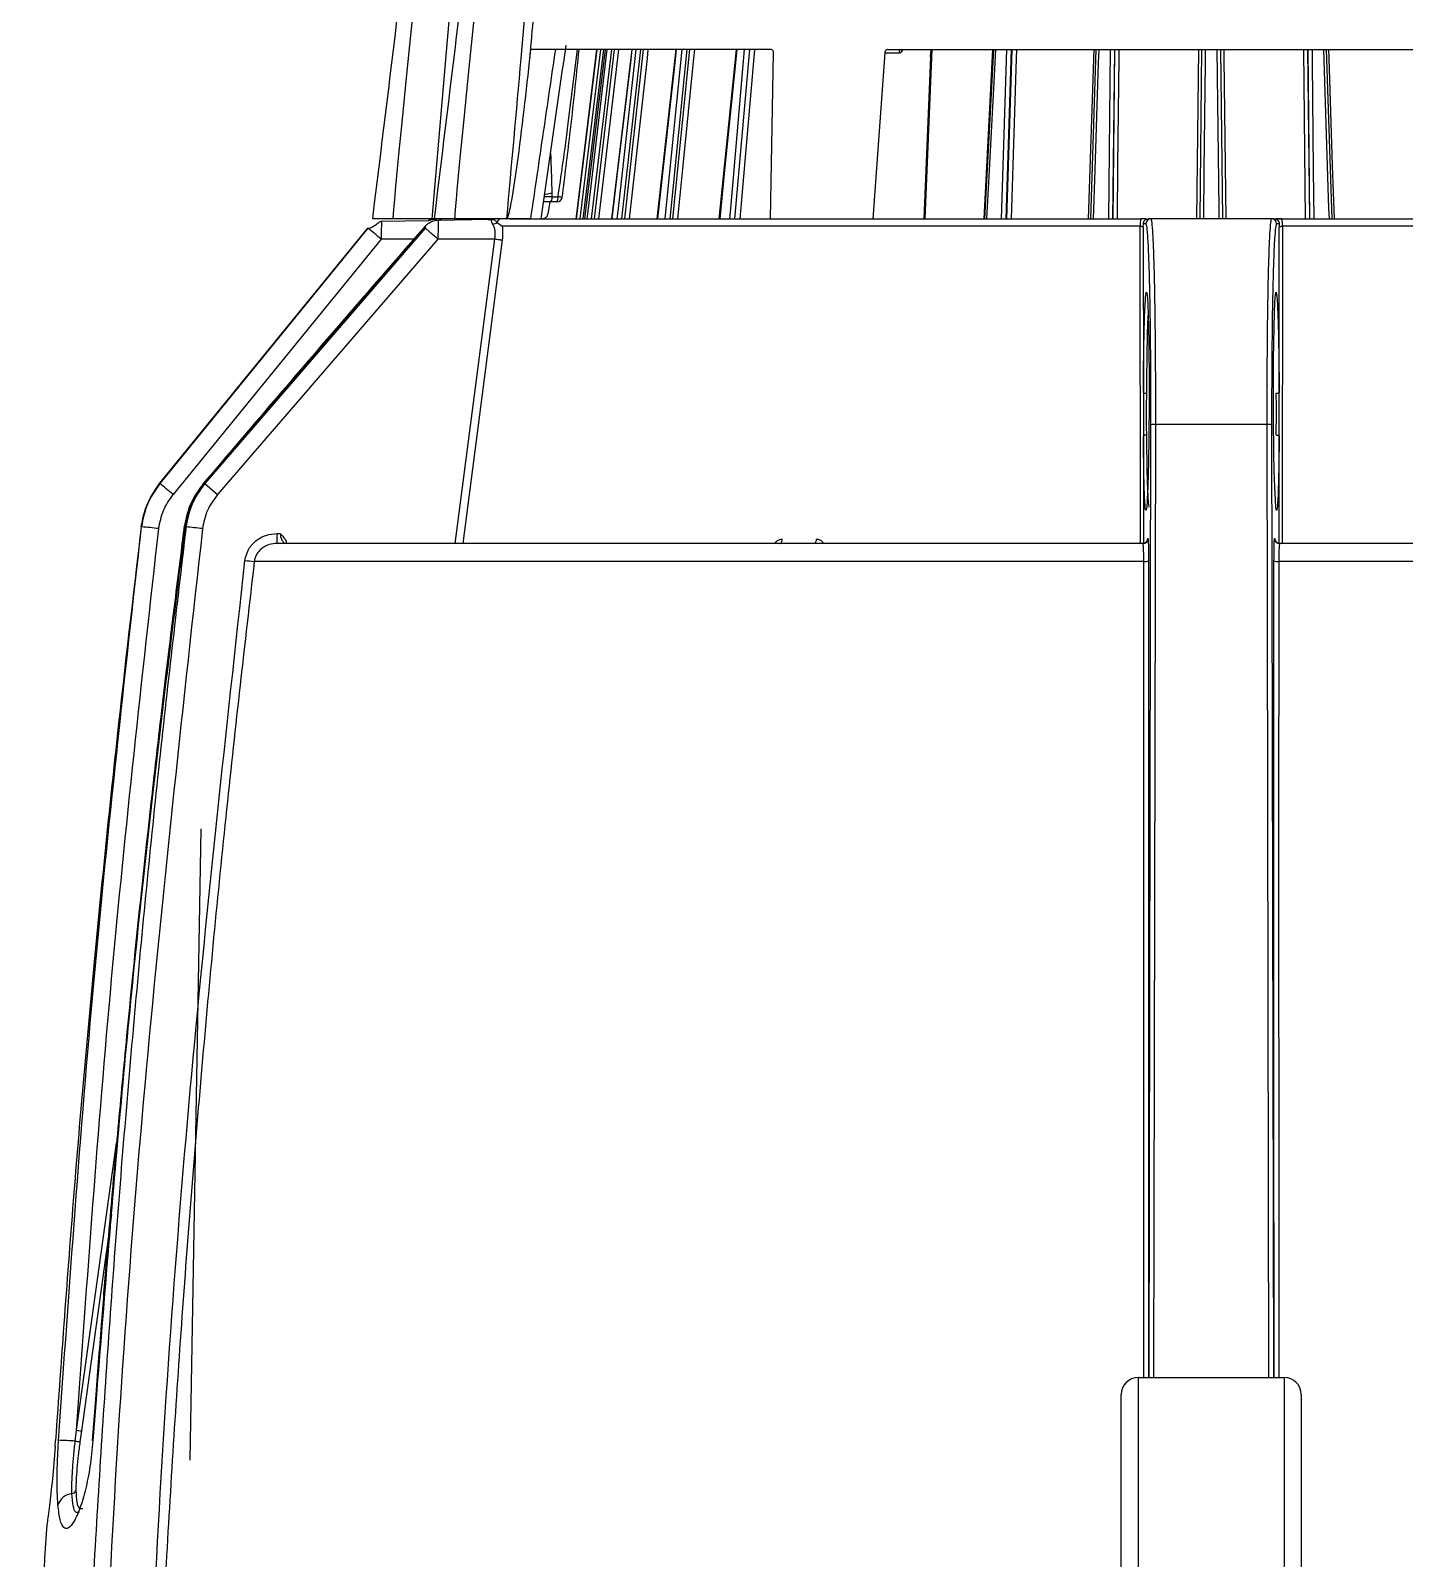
# Model space of a CAD drawing. Extents: x 16.5 to 113.1, y 4.4 to 84.5.
# Drawn here: x 50.469 to 54.531, y 73.722 to 78.238 of the extents above; entities that cross this region are included whole.
import ezdxf

# ---------------------------------------------------------------- set-up
doc = ezdxf.new("R2010")
doc.units = 0
doc.header["$MEASUREMENT"] = 0
doc.layers.add('OBJECT', color=7, linetype='CONTINUOUS')

msp = doc.modelspace()

# ---------------------------------------------------------------- linework, layer by layer
at = {"layer": 'OBJECT'}
for p, q in [((51.7909, 79.2569), (51.6559, 77.6821)), ((51.9446, 78.1466), (51.9484, 78.1821)), ((52.6582, 78.1821), (51.9484, 78.1821)), ((52.057, 77.9491), (52.0858, 78.1821)), ((52.1437, 78.1821), (52.0823, 77.6821)), ((52.154, 78.1821), (52.0927, 77.6821)), ((52.1027, 77.6821), (52.164, 78.1821)), ((52.1682, 78.1821), (52.1068, 77.6821)), ((52.1863, 78.1821), (52.1268, 77.6821)), ((52.1367, 77.6821), (52.196, 78.1821)), ((52.2467, 78.1821), (52.1871, 77.6821)), ((52.2724, 78.1821), (52.2166, 77.6821)), ((52.226, 77.6821), (52.2816, 78.1821)), ((52.377, 78.1821), (52.321, 77.6821)), ((52.4097, 78.1821), (52.3594, 77.6821)), ((52.368, 77.6821), (52.4182, 78.1821)), ((52.555, 78.1821), (52.5044, 77.6821)), ((52.5942, 78.1821), (52.5508, 77.6821)), ((52.6093, 78.1821), (52.5659, 77.6821)), ((52.6568, 77.6821), (52.666, 78.1725)), ((52.9943, 78.1725), (52.9592, 77.6821)), ((52.9943, 78.1725), (53.0361, 78.1725)), ((53.0038, 78.1821), (54.9156, 78.1821)), ((53.1301, 78.1611), (53.1101, 77.6821)), ((53.1142, 77.6821), (53.135, 78.1821)), ((53.1301, 78.1611), (53.132, 78.1821)), ((53.288, 77.6821), (53.3142, 78.1821)), ((53.3156, 78.1821), (53.2893, 77.6821)), ((53.368, 78.1821), (53.3523, 77.6821)), ((53.3556, 77.6821), (53.3712, 78.1821)), ((53.597, 77.6821), (53.6131, 78.1821)), ((53.6189, 78.1821), (53.6027, 77.6821)), ((53.6567, 77.6821), (53.6618, 78.1821)), ((53.6733, 78.1821), (53.6682, 77.6821)), ((53.6697, 77.6821), (53.6748, 78.1821)), ((53.917, 77.6821), (53.9226, 78.1821)), ((53.9266, 77.6821), (53.9322, 78.1821)), ((53.9873, 78.1821), (53.9929, 77.6821)), ((54.2383, 77.6821), (54.2332, 78.1821)), ((54.2446, 78.1821), (54.2497, 77.6821)), ((54.2513, 77.6821), (54.2462, 78.1821)), ((54.3168, 77.6821), (54.3006, 78.1821)), ((52.026, 77.7321), (51.9861, 77.7321)), ((52.0108, 77.7469), (51.9879, 77.7469)), ((52.0106, 77.7579), (51.9887, 77.753)), ((52.0041, 77.7321), (51.9986, 77.6953)), ((52.0106, 77.7579), (52.0108, 77.7469)), ((52.0108, 77.7469), (52.0286, 77.7469)), ((50.8508, 76.8991), (51.4665, 77.6541)), ((51.4666, 77.6541), (50.8514, 76.8991)), ((51.6334, 77.6542), (50.9817, 76.8991)), ((51.6361, 77.6542), (50.9843, 76.8991)), ((51.6461, 77.6764), (51.506, 77.6739)), ((51.6559, 77.6821), (51.5408, 77.6821)), ((51.6537, 77.6782), (51.6452, 77.6764)), ((51.6723, 77.6814), (51.6535, 77.6781)), ((51.6559, 77.6821), (51.6581, 77.6821)), ((51.8266, 77.6795), (51.6701, 77.6768)), ((51.8764, 77.6821), (51.7233, 77.6821)), ((51.8483, 77.6712), (51.8637, 77.6602)), ((53.7496, 77.6602), (51.8637, 77.6602)), ((51.9473, 77.6821), (51.8764, 77.6821)), ((52.6568, 77.6821), (52.9592, 77.6821)), ((53.7502, 76.7221), (53.7496, 77.6602)), ((53.7587, 77.6572), (53.7589, 77.6672)), ((53.7587, 77.6572), (53.7591, 77.1673)), ((53.7667, 77.6672), (53.7589, 77.6672)), ((53.7817, 77.6821), (53.7744, 77.6821)), ((54.1377, 77.6821), (53.7817, 77.6821)), ((54.1451, 77.6821), (54.1377, 77.6821)), ((54.1605, 77.6672), (54.1527, 77.6672)), ((54.1604, 77.1673), (54.1607, 77.6572)), ((54.1605, 77.6672), (54.1607, 77.6572)), ((54.1698, 77.6602), (54.1692, 76.7221)), ((56.0558, 77.6602), (54.1698, 77.6602)), ((51.5062, 77.622), (50.8911, 76.867)), ((51.6731, 77.6221), (51.0222, 76.8668)), ((51.6025, 77.622), (51.5062, 77.622)), ((51.6731, 77.6221), (51.6729, 77.6221)), ((51.8416, 77.6221), (51.6731, 77.6221)), ((51.7248, 76.7221), (51.8416, 77.6221)), ((51.8635, 77.6195), (51.7472, 76.7221)), ((53.7591, 77.1673), (53.7592, 77.0397)), ((54.1603, 77.0397), (54.1604, 77.1673)), ((53.7761, 74.2566), (53.7813, 77.0732)), ((53.7903, 74.2566), (53.7955, 77.0735)), ((54.1239, 77.0735), (53.7955, 77.0735)), ((54.1239, 77.0735), (54.1291, 74.2566)), ((54.1382, 77.0732), (54.1434, 74.2566)), ((53.7592, 77.0397), (53.7594, 76.7225)), ((54.1601, 76.7225), (54.1603, 77.0397)), ((50.8508, 76.8991), (50.8514, 76.8991)), ((50.9843, 76.8991), (50.9817, 76.8991)), ((50.9843, 76.8991), (51.0222, 76.8668)), ((50.7966, 76.7714), (50.7974, 76.7714)), ((50.9289, 76.7714), (50.9259, 76.7714)), ((51.1986, 76.7517), (51.2077, 76.7517)), ((53.7717, 76.733), (53.772, 76.7371)), ((53.772, 76.7371), (53.7725, 76.7371)), ((54.1469, 76.7371), (54.1475, 76.7371)), ((53.7603, 76.6691), (51.1307, 76.6691)), ((56.7888, 76.6691), (54.1591, 76.6691)), ((50.9408, 74.0119), (50.9734, 75.879)), ((50.6053, 74.1006), (50.7236, 74.9497)), ((50.709, 74.739), (50.6198, 74.0988)), ((53.7437, 74.2566), (53.7437, 73.5066)), ((53.7437, 74.2566), (54.1757, 74.2566)), ((54.1757, 73.5066), (54.1757, 74.2566)), ((50.6612, 74.1928), (50.652, 74.0702)), ((50.663, 74.1925), (50.6538, 74.0696)), ((53.6937, 73.5066), (53.6937, 74.2066)), ((54.2257, 74.2066), (54.2257, 73.5066)), ((50.6014, 74.0685), (50.6053, 74.1006)), ((50.6198, 74.0988), (50.6154, 74.0667)), ((50.542, 74.0522), (50.5433, 74.0709))]:
    msp.add_line(p, q, dxfattribs=at)
at = {"layer": 'OBJECT', "flags": 128}
for points in [[(51.6022, 78.3204), (51.5807, 78.1081), (51.5666, 77.9665), (51.5574, 77.872), (51.5513, 77.8089), (51.5474, 77.7668), (51.5448, 77.7387), (51.5432, 77.7199), (51.5422, 77.7074), (51.5415, 77.699), (51.5411, 77.6934), (51.5409, 77.6897), (51.5408, 77.6872), (51.5407, 77.6855), (51.5407, 77.6844), (51.5406, 77.6837), (51.5407, 77.6832), (51.5407, 77.6828), (51.5407, 77.6826), (51.5407, 77.6824), (51.5407, 77.6823), (51.5407, 77.6823), (51.5407, 77.6822), (51.5408, 77.6822), (51.5408, 77.6822), (51.5408, 77.6822), (51.5408, 77.6821), (51.5408, 77.6821), (51.5408, 77.6821)], [(51.7847, 78.3204), (51.7632, 78.1081), (51.7491, 77.9665), (51.7398, 77.872), (51.7338, 77.8089), (51.7298, 77.7668), (51.7273, 77.7387), (51.7257, 77.7199), (51.7246, 77.7074), (51.724, 77.699), (51.7236, 77.6934), (51.7234, 77.6897), (51.7232, 77.6872), (51.7231, 77.6855), (51.7231, 77.6844), (51.7231, 77.6837), (51.7231, 77.6832), (51.7231, 77.6828), (51.7231, 77.6826), (51.7232, 77.6824), (51.7232, 77.6823), (51.7232, 77.6823), (51.7232, 77.6822), (51.7232, 77.6822), (51.7232, 77.6822), (51.7232, 77.6822), (51.7233, 77.6821), (51.7233, 77.6821), (51.7233, 77.6821)], [(52.0824, 77.6821), (52.0861, 77.7122), (52.1438, 78.1821)], [(52.1683, 78.1821), (52.1635, 78.1432), (52.1245, 77.8256), (52.1069, 77.6821)], [(52.115, 77.6821), (52.1186, 77.7122), (52.1744, 78.1821)], [(52.2078, 78.1821), (52.2048, 78.1569), (52.1671, 77.8393), (52.1485, 77.6821)], [(52.2472, 78.1821), (52.2426, 78.1432), (52.2048, 77.8256), (52.1877, 77.6821)], [(52.2036, 77.6821), (52.207, 77.7122), (52.2593, 78.1821)], [(52.2946, 78.1821), (52.2918, 78.1569), (52.2565, 77.8393), (52.239, 77.6821)], [(52.3782, 78.1821), (52.3739, 78.1432), (52.3383, 77.8256), (52.3223, 77.6821)], [(52.3456, 77.6821), (52.3486, 77.7122), (52.3959, 78.1821)], [(52.432, 78.1821), (52.4295, 78.1569), (52.3976, 77.8393), (52.3818, 77.6821)], [(52.5573, 78.1821), (52.5533, 78.1432), (52.5212, 77.8256), (52.5067, 77.6821)], [(52.5366, 77.6821), (52.5392, 77.7122), (52.58, 78.1821)], [(53.322, 78.1821), (53.32, 78.1432), (53.3033, 77.8256), (53.2957, 77.6821)], [(53.3396, 77.6821), (53.3405, 77.7122), (53.3552, 78.1821)], [(53.3839, 78.1821), (53.3831, 78.1569), (53.3732, 77.8393), (53.3682, 77.6821)], [(53.627, 78.1821), (53.6257, 78.1432), (53.6154, 77.8256), (53.6108, 77.6821)], [(53.6862, 78.1821), (53.686, 78.1569), (53.6827, 77.8393), (53.6811, 77.6821)], [(53.9421, 78.1821), (53.9416, 78.1432), (53.938, 77.8256), (53.9364, 77.6821)], [(53.983, 77.6821), (53.9827, 77.7122), (53.9774, 78.1821)], [(53.9968, 78.1821), (53.9971, 78.1569), (54.0007, 77.8393), (54.0024, 77.6821)], [(54.2577, 78.1821), (54.2581, 78.1432), (54.2613, 77.8256), (54.2628, 77.6821)], [(54.3087, 77.6821), (54.3077, 77.7122), (54.2924, 78.1821)], [(54.3063, 78.1821), (54.3071, 78.1569), (54.3174, 77.8393), (54.3225, 77.6821)], [(51.4665, 77.6541), (51.4666, 77.6541), (51.4667, 77.654)], [(51.6317, 77.6557), (51.6318, 77.6557), (51.6334, 77.6542)], [(51.8226, 77.6809), (51.8215, 77.6805), (51.8209, 77.6803)], [(54.1529, 76.8197), (54.151, 76.8277), (54.1491, 76.8515), (54.1474, 76.8889), (54.1461, 76.9359), (54.145, 76.988), (54.1438, 77.0921), (54.1436, 77.1816), (54.1439, 77.2681), (54.1453, 77.3605), (54.1464, 77.4025), (54.1478, 77.4363), (54.1495, 77.4581), (54.1514, 77.4646), (54.1514, 77.4646)], [(53.7691, 77.0429), (53.7672, 77.0428), (53.7654, 77.0426), (53.7637, 77.0423), (53.7622, 77.0419), (53.7609, 77.0414), (53.76, 77.0409), (53.7594, 77.0403), (53.7592, 77.0397)], [(54.1503, 77.0429), (54.1522, 77.0428), (54.1541, 77.0426), (54.1558, 77.0423), (54.1573, 77.0419), (54.1585, 77.0414), (54.1595, 77.0409), (54.1601, 77.0403), (54.1603, 77.0397)], [(50.8508, 76.8991), (50.851, 76.899), (50.8511, 76.8989)], [(50.9817, 76.8991), (50.9806, 76.9001), (50.9808, 76.9)], [(50.7966, 76.7714), (50.7967, 76.7715), (50.7968, 76.7715)], [(50.9259, 76.7714), (50.9237, 76.7718), (50.9236, 76.7719)], [(52.6839, 76.7221), (52.6853, 76.7224), (52.6867, 76.7231), (52.688, 76.7243), (52.6891, 76.7259), (52.6901, 76.7279), (52.6908, 76.7302), (52.6914, 76.7327), (52.6917, 76.7353)], [(52.7922, 76.7353), (52.7919, 76.7327), (52.7914, 76.7302), (52.7907, 76.7279), (52.7898, 76.7259), (52.7888, 76.7243), (52.7876, 76.7231), (52.7864, 76.7224), (52.7851, 76.7221)], [(50.663, 74.1925), (50.6613, 74.1927), (50.6613, 74.1929)], [(50.542, 74.0522), (50.5421, 74.053), (50.5423, 74.0531)], [(50.5435, 74.0711), (50.5434, 74.071), (50.5433, 74.0709)], [(50.6538, 74.0696), (50.6522, 74.07), (50.652, 74.0702)]]:
    msp.add_lwpolyline(points, dxfattribs=at)
at = {"layer": 'OBJECT'}
for centre, radius, start, end in [((53.0455, 78.1728), 0.00936, 94.2416, 182.2358), ((52.0053, 77.7434), 0.0235, 331.5271, 8.6241), ((52.026, 77.7471), 0.015, 270, 352.6707), ((51.9728, 77.2852), 0.465, 81.5878, 83.1168), ((47.4843, 72.7101), 6.3484, 50.68889, 51.14878), ((51.6618, 77.6571), 0.025, 90, 129.6955), ((51.6775, 77.6633), 0.0189, 91.0553, 138.6463), ((51.6744, 77.6574), 0.0247, 90.0029, 113.5405), ((51.6924, 77.6577), 0.0245, 90.0492, 128.106), ((51.8248, 77.6601), 0.022, 99.6668, 119.3906), ((51.8297, 77.6988), 0.0333, 280.7988, 304.0997), ((51.8631, 77.6668), 0.0154, 97.1656, 163.7125), ((53.8093, 77.6652), 0.0599, 163.5438, 184.7803), ((53.7817, 77.6672), 0.015, 90.0094, 179.8658), ((54.1377, 77.6672), 0.015, 0.1342, 89.9906), ((54.1102, 77.6652), 0.0599, 355.2197, 16.4562), ((53.7668, 77.2012), 0.0348, 257.1145, 273.6921), ((54.1526, 77.2012), 0.0348, 266.3079, 282.8855), ((53.7919, 76.9306), 0.143, 88.5708, 94.2802), ((54.1275, 76.9306), 0.143, 85.7198, 91.4292), ((47.0816, 72.2032), 6.0219, 50.75757, 51.24324), ((50.7151, 75.7309), 1.0437, 82.6654, 85.4775), ((50.7453, 74.9081), 1.8723, 82.871, 84.3733), ((50.7768, 76.7444), 0.4219, 356.9768, 0.9943), ((53.7575, 76.7371), 0.015, 270.0094, 359.8647), ((54.1619, 76.7371), 0.015, 180.1353, 269.9906), ((51.2421, 77.7974), 1.1338, 262.9623, 264.3612), ((53.7635, 76.7017), 0.0328, 264.5043, 289.3796), ((54.156, 76.7017), 0.0328, 250.6204, 275.4957), ((53.7437, 74.2066), 0.05, 90, 180), ((54.1757, 74.2066), 0.05, 0, 90), ((50.6526, 74.4185), 0.3214, 261.5371, 264.138), ((50.5312, 73.1227), 0.9485, 85.7521, 88.7342), ((50.6562, 74.4407), 0.3762, 261.632, 263.7724), ((50.5969, 73.8651), 0.0486, 95.9552, 163.2355), ((50.5908, 73.9271), 0.0137, 274.3558, 338.4822), ((101.0857, 70.7821), 50.66, 176.57471, 177.62076)]:
    msp.add_arc(centre, radius, start, end, dxfattribs=at)
for points, knots in [([(51.6633, 77.6821), (51.7133, 78.0922), (51.7683, 78.5432), (51.8296, 79.0349), (51.8437, 79.1581), (51.8625, 79.2801), (51.8632, 79.3653), (51.8769, 79.4052), (51.8772, 79.4061)], [0, 0, 0, 0, 0.713222, 0.784544, 0.855866, 0.927188, 0.998448, 1, 1, 1, 1]), ([(51.4808, 77.6821), (51.5312, 78.0921), (51.5866, 78.543), (51.6469, 79.0349), (51.6621, 79.1579), (51.6766, 79.2804), (51.688, 79.3617), (51.6937, 79.4021)], [0, 0, 0, 0, 0.71491, 0.786401, 0.857892, 0.929384, 1, 1, 1, 1]), ([(52.0175, 79.2569), (51.9845, 78.8899), (51.9374, 78.365), (51.8905, 77.8401), (51.8764, 77.6821)], [0, 0, 0, 0, 0.699038, 1, 1, 1, 1]), ([(51.9446, 78.1466), (51.9464, 78.1665), (51.9553, 78.2661), (51.9883, 78.6355), (52.0196, 78.985), (52.0438, 79.2548)], [0, 0, 0, 0, 0.0539192, 0.2695963, 1, 1, 1, 1]), ([(51.9785, 77.682), (51.9994, 77.829), (52.0237, 78.0002), (52.0495, 78.1711), (52.0531, 78.1952)], [0, 0, 0, 0, 0.859403, 1, 1, 1, 1]), ([(51.8764, 77.6821), (51.8765, 77.6822), (51.8769, 77.6822), (51.8777, 77.6828), (51.8794, 77.6852), (51.8835, 77.6963), (51.8936, 77.7416), (51.9164, 77.8939), (51.9325, 78.0378), (51.9446, 78.1466)], [0, 0, 0, 0, 0.000975, 0.002308, 0.005825, 0.020094, 0.076658, 0.30233, 1, 1, 1, 1]), ([(52.0208, 78.1821), (52.0088, 78.1012), (51.9842, 77.9346), (51.9599, 77.7679), (51.9473, 77.6821)], [0, 0, 0, 0, 0.485511, 1, 1, 1, 1]), ([(52.0903, 78.1821), (52.0815, 78.0981), (52.0662, 77.9525), (52.0478, 77.8069), (52.04, 77.7453)], [0, 0, 0, 0, 0.577375, 1, 1, 1, 1]), ([(52.666, 78.1725), (52.6659, 78.1736), (52.6658, 78.1758), (52.6644, 78.1788), (52.6623, 78.181), (52.6601, 78.182), (52.6587, 78.1821), (52.6582, 78.1821)], [0, 0, 0, 0, 0.219744, 0.439446, 0.659967, 0.880756, 1, 1, 1, 1]), ([(53.0038, 78.1821), (53.0028, 78.182), (53.0007, 78.1818), (52.9979, 78.1801), (52.9957, 78.1775), (52.9946, 78.1748), (52.9944, 78.1731), (52.9943, 78.1725)], [0, 0, 0, 0, 0.219651, 0.439261, 0.659735, 0.880539, 1, 1, 1, 1]), ([(53.0361, 78.1725), (53.0368, 78.1725), (53.0397, 78.1727), (53.0445, 78.175), (53.0478, 78.18), (53.0492, 78.1821)], [0, 0, 0, 0, 0.14162, 0.62592, 1, 1, 1, 1]), ([(52.0286, 77.7469), (52.0378, 77.8084), (52.048, 77.8758), (52.0563, 77.9432), (52.057, 77.9491)], [0, 0, 0, 0, 0.913035, 1, 1, 1, 1]), ([(52.0066, 77.876), (52.0068, 77.8699), (52.0081, 77.8306), (52.0095, 77.7912), (52.0106, 77.7579)], [0, 0, 0, 0, 0.154517, 1, 1, 1, 1]), ([(52.0108, 77.7469), (52.0107, 77.7452), (52.0106, 77.7418), (52.0101, 77.7388), (52.0093, 77.7364), (52.0088, 77.7352), (52.0074, 77.7339), (52.0021, 77.7311), (51.9935, 77.7317), (51.9861, 77.7321)], [0, 0, 0, 0, 0.125008, 0.251444, 0.255484, 0.370174, 0.385544, 0.465868, 1, 1, 1, 1]), ([(51.9817, 77.6821), (51.9838, 77.6824), (51.988, 77.6828), (51.9935, 77.6859), (51.9973, 77.6903), (51.9982, 77.6938), (51.9986, 77.6953)], [0, 0, 0, 0, 0.271987, 0.544501, 0.799134, 1, 1, 1, 1]), ([(51.6317, 77.6557), (51.5329, 77.5423), (51.3145, 77.2916), (51.0988, 77.0386), (50.9807, 76.9)], [0, 0, 0, 0, 0.45251, 1, 1, 1, 1]), ([(51.4665, 77.6541), (51.4666, 77.6542), (51.4667, 77.6543), (51.4667, 77.6544), (51.4668, 77.6544), (51.4668, 77.6545), (51.4669, 77.6545), (51.4669, 77.6545), (51.4669, 77.6545), (51.4669, 77.6545), (51.4668, 77.6544), (51.4668, 77.6544), (51.4667, 77.6543), (51.4667, 77.6542), (51.4666, 77.6541)], [0, 0, 0, 0, 0.14846, 0.270216, 0.325866, 0.380992, 0.499258, 0.560332, 0.615032, 0.666467, 0.718978, 0.77612, 0.84064, 1, 1, 1, 1]), ([(51.5064, 77.6739), (51.5051, 77.6737), (51.5028, 77.6733), (51.4985, 77.6702), (51.4938, 77.6665), (51.4888, 77.6626), (51.4833, 77.6591), (51.4778, 77.6561), (51.4726, 77.6538), (51.47, 77.6529), (51.4687, 77.6525)], [0, 0, 0, 0, 0.183553, 0.338833, 0.468754, 0.58079, 0.682219, 0.782217, 0.887012, 1, 1, 1, 1]), ([(51.5408, 77.6821), (51.5346, 77.6821), (51.5216, 77.6821), (51.5039, 77.6821), (51.4899, 77.6821), (51.482, 77.6821), (51.4812, 77.6821), (51.4808, 77.6821)], [0, 0, 0, 0, 0.19834, 0.412972, 0.627088, 0.843128, 1, 1, 1, 1]), ([(51.5064, 77.6739), (51.5064, 77.6734), (51.5064, 77.6722), (51.5064, 77.664), (51.5063, 77.6542), (51.5063, 77.6449), (51.5062, 77.6339), (51.5062, 77.626), (51.5062, 77.622)], [0, 0, 0, 0, 0.21067, 0.447315, 0.575812, 0.710764, 0.85216, 1, 1, 1, 1]), ([(51.6747, 77.6769), (51.6716, 77.6767), (51.6659, 77.6763), (51.6565, 77.6736), (51.6503, 77.6708), (51.645, 77.6675), (51.6416, 77.6651), (51.6367, 77.661), (51.6335, 77.6576), (51.6317, 77.6557)], [0, 0, 0, 0, 0.196681, 0.357944, 0.575563, 0.606715, 0.727756, 0.845339, 1, 1, 1, 1]), ([(51.6361, 77.6542), (51.6365, 77.6547), (51.637, 77.6553), (51.6375, 77.6561), (51.6378, 77.6566), (51.6379, 77.657), (51.6379, 77.6573), (51.6377, 77.6574), (51.6373, 77.6574), (51.6366, 77.657), (51.6355, 77.6563), (51.6344, 77.6553), (51.6338, 77.6546), (51.6334, 77.6542)], [0, 0, 0, 0, 0.13574, 0.194591, 0.250843, 0.311563, 0.37511, 0.438068, 0.500883, 0.619799, 0.750938, 0.873701, 1, 1, 1, 1]), ([(51.6729, 77.6221), (51.6681, 77.6264), (51.6588, 77.6346), (51.6475, 77.6444), (51.6399, 77.651), (51.6373, 77.6532), (51.6361, 77.6542)], [0, 0, 0, 0, 0.295101, 0.569756, 0.806961, 1, 1, 1, 1]), ([(51.7233, 77.6821), (51.717, 77.6821), (51.7041, 77.6821), (51.6863, 77.6821), (51.6723, 77.6821), (51.6645, 77.6821), (51.6636, 77.6821), (51.6633, 77.6821)], [0, 0, 0, 0, 0.19834, 0.412973, 0.627088, 0.843128, 1, 1, 1, 1]), ([(51.6744, 77.6769), (51.6745, 77.6761), (51.6748, 77.6744), (51.6746, 77.662), (51.6741, 77.6474), (51.6735, 77.6337), (51.6731, 77.6261), (51.6729, 77.6221)], [0, 0, 0, 0, 0.250886, 0.499859, 0.733623, 0.862855, 1, 1, 1, 1]), ([(51.8227, 77.6809), (51.8217, 77.6806), (51.8205, 77.6802), (51.8194, 77.6795), (51.8192, 77.6794)], [0, 0, 0, 0, 0.786284, 1, 1, 1, 1]), ([(51.822, 77.6789), (51.8253, 77.68), (51.8296, 77.6814), (51.8325, 77.6803), (51.8332, 77.6801)], [0, 0, 0, 0, 0.74842, 1, 1, 1, 1]), ([(51.8359, 77.666), (51.8349, 77.668), (51.8328, 77.6721), (51.8321, 77.6757), (51.8315, 77.6778), (51.8306, 77.6793), (51.8282, 77.6794), (51.8266, 77.6795)], [0, 0, 0, 0, 0.249992, 0.497598, 0.621224, 0.745568, 1, 1, 1, 1]), ([(51.8332, 77.6801), (51.8364, 77.68), (51.8415, 77.68), (51.8465, 77.6735), (51.8483, 77.6712)], [0, 0, 0, 0, 0.644155, 1, 1, 1, 1]), ([(51.8416, 77.6221), (51.8422, 77.6264), (51.8434, 77.6348), (51.8427, 77.6468), (51.8403, 77.6577), (51.8374, 77.6632), (51.8359, 77.666)], [0, 0, 0, 0, 0.250429, 0.499844, 0.740767, 1, 1, 1, 1]), ([(51.8637, 77.6602), (51.8643, 77.6538), (51.8656, 77.6409), (51.8642, 77.6266), (51.8635, 77.6195)], [0, 0, 0, 0, 0.498431, 1, 1, 1, 1]), ([(51.8861, 77.6821), (51.9307, 77.6821), (52.021, 77.6821), (52.1984, 77.6821), (52.4062, 77.6821), (52.6434, 77.6821), (52.9032, 77.6821), (53.1791, 77.6821), (53.4631, 77.6821), (53.6564, 77.6821), (53.7519, 77.6821)], [0, 0, 0, 0, 0.12133, 0.245753, 0.372325, 0.5, 0.627675, 0.754248, 0.87867, 1, 1, 1, 1]), ([(53.7496, 77.6602), (53.7508, 77.6601), (53.7533, 77.66), (53.7562, 77.6593), (53.7582, 77.6583), (53.7586, 77.6576), (53.7587, 77.6572)], [0, 0, 0, 0, 0.241266, 0.487209, 0.741146, 1, 1, 1, 1]), ([(53.7688, 77.6799), (53.7686, 77.6801), (53.7683, 77.6808), (53.7663, 77.6814), (53.7629, 77.6819), (53.758, 77.6821), (53.754, 77.6821), (53.7519, 77.6821)], [0, 0, 0, 0, 0.13235, 0.321843, 0.530148, 0.757055, 1, 1, 1, 1]), ([(53.7589, 77.6672), (53.7592, 77.6692), (53.7598, 77.6732), (53.7633, 77.6779), (53.7682, 77.6814), (53.7721, 77.6819), (53.7744, 77.6821)], [0, 0, 0, 0, 0.249586, 0.499415, 0.704783, 1, 1, 1, 1]), ([(53.7813, 77.0732), (53.7813, 77.1126), (53.7813, 77.1913), (53.7806, 77.3041), (53.7793, 77.4073), (53.7776, 77.4976), (53.7753, 77.5714), (53.7727, 77.6258), (53.7698, 77.6606), (53.7678, 77.665), (53.7667, 77.6672)], [0, 0, 0, 0, 0.125719, 0.250525, 0.375694, 0.500217, 0.625479, 0.750016, 0.875168, 1, 1, 1, 1]), ([(53.7955, 77.0735), (53.7955, 77.1139), (53.7956, 77.1946), (53.7949, 77.3101), (53.7937, 77.416), (53.792, 77.5082), (53.7898, 77.5839), (53.7874, 77.6392), (53.7846, 77.6753), (53.7827, 77.6798), (53.7817, 77.6821)], [0, 0, 0, 0, 0.125536, 0.250752, 0.375675, 0.500324, 0.624651, 0.75007, 0.872262, 1, 1, 1, 1]), ([(54.1377, 77.6821), (54.1367, 77.6798), (54.1348, 77.6752), (54.1321, 77.639), (54.1296, 77.5835), (54.1275, 77.5077), (54.1258, 77.4156), (54.1246, 77.3098), (54.1239, 77.1944), (54.1239, 77.1138), (54.1239, 77.0735)], [0, 0, 0, 0, 0.128141, 0.25071, 0.37607, 0.500341, 0.624825, 0.749582, 0.874632, 1, 1, 1, 1]), ([(54.1527, 77.6672), (54.1517, 77.665), (54.1496, 77.6606), (54.1467, 77.6255), (54.1441, 77.571), (54.1419, 77.497), (54.1401, 77.4068), (54.1389, 77.3033), (54.1381, 77.1909), (54.1382, 77.1124), (54.1382, 77.0732)], [0, 0, 0, 0, 0.125666, 0.250539, 0.37567, 0.500227, 0.625486, 0.75002, 0.875177, 1, 1, 1, 1]), ([(54.1451, 77.6821), (54.1474, 77.6819), (54.1513, 77.6814), (54.1562, 77.6779), (54.1597, 77.6732), (54.1603, 77.6692), (54.1605, 77.6672)], [0, 0, 0, 0, 0.2952375, 0.5005577, 0.7503958, 1, 1, 1, 1]), ([(54.168, 77.6818), (54.1662, 77.6818), (54.1628, 77.6818), (54.1582, 77.6817), (54.1545, 77.6816), (54.1516, 77.6814), (54.1499, 77.6811), (54.149, 77.6808), (54.149, 77.6805), (54.149, 77.6804)], [0, 0, 0, 0, 0.192313, 0.372067, 0.538749, 0.692208, 0.832378, 0.962157, 1, 1, 1, 1]), ([(54.152, 77.6821), (54.1539, 77.6821), (54.1587, 77.6821), (54.1643, 77.6821), (54.1676, 77.6821)], [0, 0, 0, 0, 0.4173033, 1, 1, 1, 1]), ([(54.1607, 77.6572), (54.1609, 77.6576), (54.1612, 77.6583), (54.1632, 77.6593), (54.1662, 77.66), (54.1686, 77.6601), (54.1698, 77.6602)], [0, 0, 0, 0, 0.2577346, 0.5124762, 0.7590317, 1, 1, 1, 1]), ([(54.1676, 77.6821), (54.263, 77.6821), (54.4564, 77.6821), (54.7403, 77.6821), (55.0162, 77.6821), (55.2761, 77.6821), (55.5133, 77.6821), (55.7211, 77.6821), (55.8985, 77.6821), (55.9888, 77.6821), (56.0334, 77.6821)], [0, 0, 0, 0, 0.12133, 0.245752, 0.372325, 0.5, 0.627675, 0.754247, 0.87867, 1, 1, 1, 1]), ([(51.8416, 77.6221), (51.8439, 77.6218), (51.8484, 77.6212), (51.8547, 77.6205), (51.8601, 77.6198), (51.8624, 77.6196), (51.8635, 77.6195)], [0, 0, 0, 0, 0.245159, 0.499986, 0.754817, 1, 1, 1, 1]), ([(53.7591, 77.1673), (53.7593, 77.197), (53.7597, 77.2634), (53.7611, 77.3409), (53.7628, 77.3974), (53.7644, 77.434), (53.7662, 77.4584), (53.7682, 77.4675), (53.7701, 77.4598), (53.7718, 77.4366), (53.7732, 77.401), (53.7746, 77.3456), (53.7757, 77.2689), (53.7758, 77.2028), (53.7759, 77.1731)], [0, 0, 0, 0, 0.094074, 0.210093, 0.27667, 0.34806, 0.423062, 0.50001, 0.576957, 0.651956, 0.723342, 0.789916, 0.905928, 1, 1, 1, 1]), ([(54.1514, 77.4646), (54.152, 77.4625), (54.1533, 77.4583), (54.1551, 77.4327), (54.1567, 77.3964), (54.1583, 77.34), (54.1597, 77.263), (54.1602, 77.1969), (54.1604, 77.1673)], [0, 0, 0, 0, 0.1532443, 0.3027118, 0.445155, 0.5782131, 0.8107425, 1, 1, 1, 1]), ([(53.7691, 77.1665), (53.7693, 77.2033), (53.7699, 77.2798), (53.7716, 77.357), (53.7729, 77.3887), (53.7732, 77.3969)], [0, 0, 0, 0, 0.408076, 0.848277, 1, 1, 1, 1]), ([(53.7759, 77.1731), (53.7758, 77.1432), (53.7757, 77.0767), (53.7746, 76.9932), (53.7733, 76.9282), (53.7719, 76.8826), (53.7702, 76.8467), (53.7684, 76.8241), (53.7665, 76.8171), (53.7647, 76.8255), (53.7631, 76.8473), (53.7614, 76.8879), (53.7599, 76.951), (53.7594, 77.0122), (53.7592, 77.0397)], [0, 0, 0, 0, 0.095179, 0.211682, 0.27816, 0.349213, 0.423683, 0.499986, 0.576292, 0.650765, 0.721823, 0.788306, 0.904817, 1, 1, 1, 1]), ([(53.7691, 77.0429), (53.7685, 77.0631), (53.7675, 77.0934), (53.7682, 77.1314), (53.7688, 77.1522), (53.769, 77.1626), (53.7691, 77.1665)], [0, 0, 0, 0, 0.500944, 0.749949, 0.907607, 1, 1, 1, 1]), ([(54.1504, 77.1665), (54.151, 77.1456), (54.152, 77.1142), (54.1512, 77.0768), (54.1505, 77.0565), (54.1504, 77.0465), (54.1503, 77.0429)], [0, 0, 0, 0, 0.498348, 0.748841, 0.907486, 1, 1, 1, 1]), ([(53.7766, 76.8296), (53.7756, 76.8333), (53.7739, 76.8398), (53.7716, 76.8881), (53.77, 76.9541), (53.7694, 77.0139), (53.7691, 77.0429)], [0, 0, 0, 0, 0.28003, 0.500009, 0.757775, 1, 1, 1, 1]), ([(54.1603, 77.0397), (54.1601, 77.0121), (54.1595, 76.9506), (54.158, 76.8871), (54.1563, 76.8467), (54.1547, 76.8242), (54.1535, 76.8212), (54.1529, 76.8197)], [0, 0, 0, 0, 0.223508, 0.498122, 0.65526, 0.823483, 1, 1, 1, 1]), ([(50.7966, 76.7714), (50.801, 76.794), (50.8099, 76.8405), (50.837, 76.8793), (50.8508, 76.8991)], [0, 0, 0, 0, 0.488529, 1, 1, 1, 1]), ([(50.8514, 76.8991), (50.8378, 76.8796), (50.8107, 76.8408), (50.8018, 76.7944), (50.7974, 76.7714)], [0, 0, 0, 0, 0.503406, 1, 1, 1, 1]), ([(50.9807, 76.9), (50.9666, 76.8807), (50.9382, 76.8422), (50.9285, 76.7953), (50.9236, 76.7719)], [0, 0, 0, 0, 0.500101, 1, 1, 1, 1]), ([(50.9817, 76.8991), (50.9676, 76.8795), (50.9399, 76.8409), (50.9305, 76.7942), (50.9259, 76.7714)], [0, 0, 0, 0, 0.509049, 1, 1, 1, 1]), ([(50.9843, 76.8991), (50.9702, 76.8796), (50.9425, 76.841), (50.9334, 76.7944), (50.9289, 76.7714)], [0, 0, 0, 0, 0.506803, 1, 1, 1, 1]), ([(50.8483, 76.7661), (50.8519, 76.7845), (50.8589, 76.8212), (50.8804, 76.8518), (50.8911, 76.867)], [0, 0, 0, 0, 0.50155, 1, 1, 1, 1]), ([(51.0222, 76.8668), (51.0111, 76.8517), (50.9888, 76.8213), (50.9814, 76.7844), (50.9777, 76.7659)], [0, 0, 0, 0, 0.498689, 1, 1, 1, 1]), ([(50.7966, 76.7714), (50.7723, 76.5652), (50.7224, 76.1405), (50.6561, 75.4841), (50.5942, 74.7903), (50.5606, 74.3148), (50.5433, 74.0709)], [0, 0, 0, 0, 0.22962, 0.472827, 0.72962, 1, 1, 1, 1]), ([(50.5521, 74.0709), (50.5841, 74.5249), (50.6477, 75.4267), (50.7477, 76.3251), (50.7974, 76.7714)], [0, 0, 0, 0, 0.50338, 1, 1, 1, 1]), ([(50.6053, 74.1006), (50.6369, 74.5456), (50.7002, 75.4357), (50.7989, 76.3226), (50.8483, 76.7661)], [0, 0, 0, 0, 0.499931, 1, 1, 1, 1]), ([(50.9289, 76.7714), (50.901, 76.5321), (50.8442, 76.0455), (50.7721, 75.3017), (50.7104, 74.5518), (50.6613, 73.801), (50.6288, 73.1898), (50.6168, 72.824), (50.6129, 72.7071)], [0, 0, 0, 0, 0.177189, 0.360441, 0.549759, 0.730707, 0.913979, 1, 1, 1, 1]), ([(50.9236, 76.7719), (50.9136, 76.6933), (50.8955, 76.5523), (50.8726, 76.3649), (50.8553, 76.2189), (50.8412, 76.0975), (50.8153, 75.8691), (50.7842, 75.5801), (50.7503, 75.2386), (50.73, 75.021), (50.7156, 74.861), (50.7051, 74.7402), (50.6921, 74.5869), (50.677, 74.4009), (50.6668, 74.2658), (50.6613, 74.1929)], [0, 0, 0, 0, 0.091692, 0.164516, 0.21848, 0.261782, 0.305976, 0.484374, 0.598107, 0.703048, 0.737316, 0.783986, 0.843321, 0.915325, 1, 1, 1, 1]), ([(50.9259, 76.7714), (50.8923, 76.5012), (50.8231, 75.9452), (50.7347, 75.0855), (50.6873, 74.4954), (50.663, 74.1925)], [0, 0, 0, 0, 0.315, 0.648332, 1, 1, 1, 1]), ([(50.9777, 76.7659), (50.9206, 76.2496), (50.8063, 75.2163), (50.7063, 73.8621), (50.6777, 73.0247), (50.6668, 72.7071)], [0, 0, 0, 0, 0.382702, 0.765908, 1, 1, 1, 1]), ([(51.1032, 76.6722), (51.1058, 76.6833), (51.1112, 76.7054), (51.1345, 76.7313), (51.1646, 76.7485), (51.1872, 76.7506), (51.1986, 76.7517)], [0, 0, 0, 0, 0.2497037, 0.4994833, 0.7493642, 1, 1, 1, 1]), ([(51.2077, 76.7517), (51.2126, 76.7462), (51.219, 76.7389), (51.224, 76.7307), (51.2252, 76.7288)], [0, 0, 0, 0, 0.771317, 1, 1, 1, 1]), ([(51.2077, 76.7517), (51.2078, 76.7498), (51.2081, 76.7458), (51.2093, 76.74), (51.2112, 76.7345), (51.2143, 76.7285), (51.2191, 76.7233), (51.2233, 76.7225), (51.2254, 76.7221)], [0, 0, 0, 0, 0.115727, 0.237004, 0.365059, 0.500934, 0.749863, 1, 1, 1, 1]), ([(51.198, 76.7221), (51.1903, 76.7215), (51.1748, 76.7202), (51.1568, 76.7109), (51.1449, 76.7003), (51.1377, 76.6906), (51.1327, 76.6801), (51.1314, 76.6727), (51.1307, 76.6691)], [0, 0, 0, 0, 0.250259, 0.499689, 0.634038, 0.76157, 0.883198, 1, 1, 1, 1]), ([(53.7575, 76.7221), (53.6675, 76.7221), (53.4861, 76.7221), (53.2163, 76.7221), (52.9484, 76.7221), (52.6861, 76.7221), (52.433, 76.7221), (52.1936, 76.7221), (51.9711, 76.7221), (51.7683, 76.7221), (51.5881, 76.7221), (51.4324, 76.7221), (51.3, 76.7221), (51.2318, 76.7221), (51.198, 76.7221)], [0, 0, 0, 0, 0.0803207, 0.16194, 0.244772, 0.3293776, 0.4144874, 0.5, 0.5855181, 0.670628, 0.755228, 0.8380655, 0.919682, 1, 1, 1, 1]), ([(51.2252, 76.7247), (51.2255, 76.7252), (51.226, 76.726), (51.2256, 76.7282), (51.2254, 76.729)], [0, 0, 0, 0, 0.63985, 1, 1, 1, 1]), ([(52.6704, 76.7221), (52.6713, 76.7237), (52.6742, 76.7286), (52.6818, 76.7339), (52.6884, 76.7348), (52.6917, 76.7353)], [0, 0, 0, 0, 0.195051, 0.596529, 1, 1, 1, 1]), ([(52.7922, 76.7353), (52.7955, 76.7349), (52.8022, 76.7339), (52.8095, 76.7286), (52.8118, 76.7237), (52.8125, 76.7221)], [0, 0, 0, 0, 0.402367, 0.804441, 1, 1, 1, 1]), ([(53.7569, 76.7221), (53.7581, 76.7222), (53.7605, 76.7224), (53.7642, 76.7238), (53.7672, 76.726), (53.7695, 76.7288), (53.7714, 76.7323), (53.7717, 76.7352), (53.772, 76.7371)], [0, 0, 0, 0, 0.162328, 0.299898, 0.500021, 0.632314, 0.759872, 1, 1, 1, 1]), ([(53.7603, 76.6691), (53.7603, 76.6761), (53.7601, 76.6904), (53.7596, 76.7072), (53.7588, 76.7167), (53.7582, 76.7214), (53.7578, 76.7219), (53.7575, 76.7221)], [0, 0, 0, 0, 0.243058, 0.499191, 0.717444, 0.850776, 1, 1, 1, 1]), ([(53.772, 76.7371), (53.7717, 76.7349), (53.7712, 76.7301), (53.7684, 76.7268), (53.767, 76.7251)], [0, 0, 0, 0, 0.471242, 1, 1, 1, 1]), ([(53.7725, 76.7371), (53.7728, 76.7361), (53.7732, 76.7342), (53.7738, 76.7193), (53.7742, 76.6977), (53.7743, 76.6798), (53.7743, 76.6708)], [0, 0, 0, 0, 0.250273, 0.50013, 0.750038, 1, 1, 1, 1]), ([(54.1451, 76.6708), (54.1452, 76.6798), (54.1452, 76.6977), (54.1456, 76.7193), (54.1462, 76.7342), (54.1467, 76.7362), (54.1469, 76.7371)], [0, 0, 0, 0, 0.250228, 0.500086, 0.750006, 1, 1, 1, 1]), ([(54.1475, 76.7371), (54.1477, 76.7352), (54.148, 76.7323), (54.1499, 76.7288), (54.1522, 76.726), (54.1553, 76.7238), (54.159, 76.7224), (54.1613, 76.7222), (54.1626, 76.7221)], [0, 0, 0, 0, 0.23989, 0.367317, 0.499483, 0.699788, 0.8375, 1, 1, 1, 1]), ([(54.1523, 76.7247), (54.152, 76.7251), (54.1507, 76.7268), (54.1483, 76.7308), (54.1478, 76.7349), (54.1475, 76.7371)], [0, 0, 0, 0, 0.103024, 0.527661, 1, 1, 1, 1]), ([(54.1619, 76.7221), (54.1617, 76.7219), (54.1613, 76.7214), (54.1606, 76.7168), (54.1599, 76.7072), (54.1593, 76.6904), (54.1592, 76.6761), (54.1591, 76.6691)], [0, 0, 0, 0, 0.149147, 0.282418, 0.50059, 0.756831, 1, 1, 1, 1]), ([(56.7214, 76.7221), (56.6876, 76.7221), (56.6194, 76.7221), (56.487, 76.7221), (56.3313, 76.7221), (56.1511, 76.7221), (55.9484, 76.7221), (55.7259, 76.7221), (55.4865, 76.7221), (55.2334, 76.7221), (54.971, 76.7221), (54.7031, 76.7221), (54.4334, 76.7221), (54.2519, 76.7221), (54.1619, 76.7221)], [0, 0, 0, 0, 0.080321, 0.16194, 0.244772, 0.329378, 0.414487, 0.5, 0.585518, 0.670628, 0.755228, 0.838065, 0.919682, 1, 1, 1, 1]), ([(50.802, 72.7071), (50.8124, 73.0143), (50.8401, 73.8309), (50.9367, 75.1538), (51.0477, 76.1663), (51.1032, 76.6722)], [0, 0, 0, 0, 0.23178, 0.616222, 1, 1, 1, 1]), ([(51.1307, 76.6691), (51.1026, 76.4251), (51.0453, 75.9282), (50.9732, 75.1679), (50.912, 74.4011), (50.8645, 73.6334), (50.8359, 73.0728), (50.8267, 72.7628), (50.825, 72.7071)], [0, 0, 0, 0, 0.185391, 0.377506, 0.576351, 0.765931, 0.957987, 1, 1, 1, 1]), ([(53.76, 74.2566), (53.7602, 74.5173), (53.7606, 75.0555), (53.7606, 75.8598), (53.7604, 76.4028), (53.7603, 76.6691)], [0, 0, 0, 0, 0.3235563, 0.6681559, 1, 1, 1, 1]), ([(53.7743, 76.6708), (53.7745, 76.182), (53.7748, 75.3787), (53.7742, 74.5723), (53.774, 74.2566)], [0, 0, 0, 0, 0.608525, 1, 1, 1, 1]), ([(54.1455, 74.2566), (54.1452, 74.5724), (54.1446, 75.3788), (54.1449, 76.1821), (54.1451, 76.6708)], [0, 0, 0, 0, 0.3915411, 1, 1, 1, 1]), ([(54.1591, 76.6691), (54.159, 76.4366), (54.1588, 75.9637), (54.1589, 75.2411), (54.1591, 74.6694), (54.1594, 74.3384), (54.1594, 74.2566)], [0, 0, 0, 0, 0.289753, 0.589278, 0.898578, 1, 1, 1, 1]), ([(50.542, 74.0522), (50.5394, 74.0193), (50.5341, 73.9537), (50.5249, 73.8742), (50.5177, 73.8195), (50.5167, 73.8124), (50.5162, 73.8089)], [0, 0, 0, 0, 0.250566, 0.500351, 0.750175, 1, 1, 1, 1]), ([(50.5504, 73.8791), (50.5496, 73.8921), (50.5479, 73.9179), (50.5477, 73.9654), (50.549, 74.0169), (50.5511, 74.0529), (50.5521, 74.0709)], [0, 0, 0, 0, 0.251427, 0.50031, 0.75055, 1, 1, 1, 1]), ([(50.6538, 74.0696), (50.6513, 74.0438), (50.6462, 73.9924), (50.6321, 73.9235), (50.6155, 73.8675), (50.5978, 73.8283), (50.5811, 73.8083), (50.5669, 73.81), (50.556, 73.832), (50.5523, 73.8634), (50.5504, 73.8791)], [0, 0, 0, 0, 0.125399, 0.250033, 0.374937, 0.500007, 0.625107, 0.75017, 0.875155, 1, 1, 1, 1]), ([(50.5919, 73.9134), (50.5917, 73.924), (50.5915, 73.9451), (50.5934, 73.9836), (50.5966, 74.0251), (50.5998, 74.0541), (50.6014, 74.0685)], [0, 0, 0, 0, 0.2510338, 0.4998421, 0.7502371, 1, 1, 1, 1]), ([(50.6154, 74.0667), (50.6136, 74.0533), (50.61, 74.0264), (50.6062, 73.9877), (50.6038, 73.9517), (50.6036, 73.932), (50.6036, 73.9221)], [0, 0, 0, 0, 0.249686, 0.500038, 0.748854, 1, 1, 1, 1]), ([(50.6127, 73.8581), (50.6093, 73.8574), (50.6019, 73.856), (50.5946, 73.8746), (50.5928, 73.9005), (50.5919, 73.9134)], [0, 0, 0, 0, 0.296045, 0.647644, 1, 1, 1, 1]), ([(50.6036, 73.9221), (50.6042, 73.9099), (50.6054, 73.8856), (50.6124, 73.8674), (50.62, 73.869), (50.6238, 73.8699)], [0, 0, 0, 0, 0.333374, 0.66666, 1, 1, 1, 1]), ([(50.5173, 73.8165), (50.5172, 73.8163), (50.5165, 73.8139), (50.5164, 73.8113), (50.5162, 73.8089)], [0, 0, 0, 0, 0.05701, 1, 1, 1, 1])]:
    msp.add_open_spline(points, degree=3, knots=knots, dxfattribs=at)

doc.saveas('drawing.dxf')
